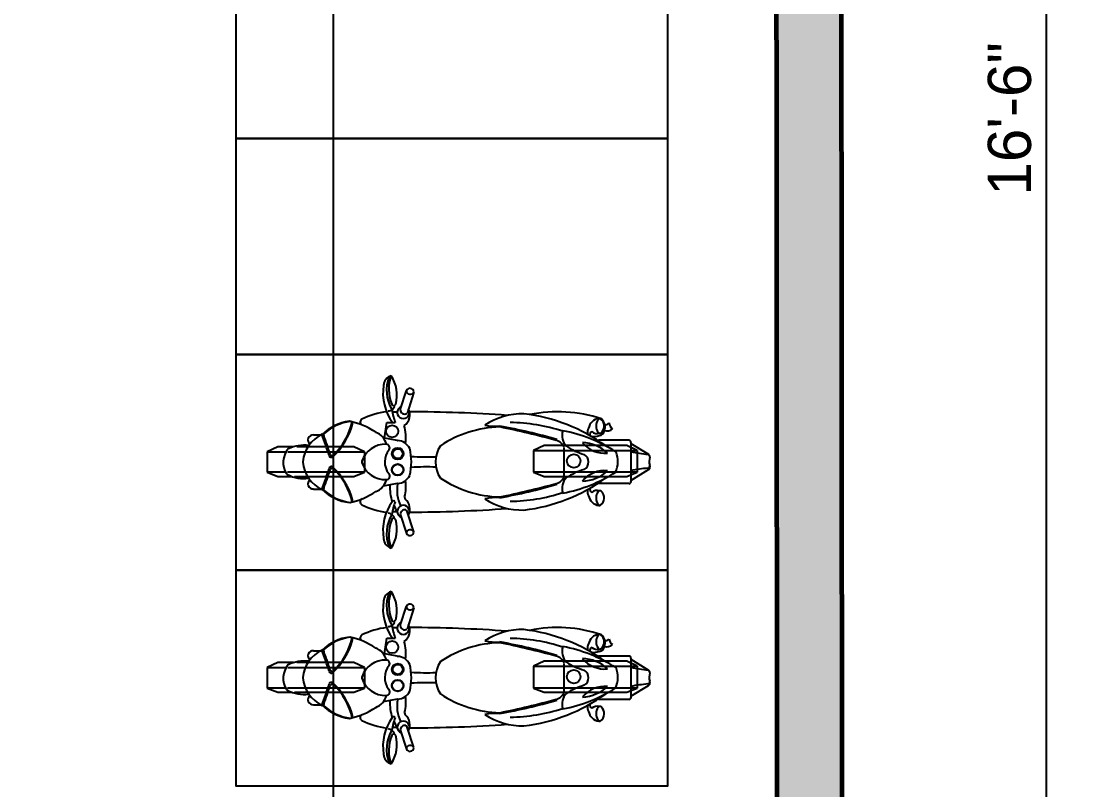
# Model space of a CAD drawing. Header units: feet. Extents: x 109753 to 150441, y 47761 to 75080.
# Drawn here: x 125966.9 to 126113.9, y 50711.4 to 50818.3 of the extents above; entities that cross this region are included whole.
import ezdxf

# ---------------------------------------------------------------- set-up
doc = ezdxf.new("R2010")
doc.units = ezdxf.units.FT
doc.header["$LTSCALE"] = 50
doc.header["$MEASUREMENT"] = 0
doc.header["$PDMODE"] = 3
doc.header["$PDSIZE"] = -10
doc.linetypes.add('ACAD_ISO04W100', pattern=[30, 24, -3, 0, -3])
doc.layers.add('DIMENSION', color=5, linetype='Continuous', lineweight=15)
doc.layers.add('WALL', color=1, linetype='Continuous', lineweight=60)
doc.layers.add('HACTH', color=251, linetype='Continuous')
doc.styles.add('TIMES', font='arial.ttf')
doc.dimstyles.new("1-8'", dxfattribs={"dimtxt": 6, "dimasz": 3, "dimexe": 2, "dimexo": 1, "dimgap": 2, "dimtad": 1, "dimdec": 0, "dimzin": 3, "dimdsep": 46, "dimlunit": 4, "dimtxsty": 'TIMES', "dimblk": 'ARCHTICK', "dimcen": 8, "dimdle": 2, "dimclrt": 7, "dimadec": 0, "dimazin": 0, "dimtfac": 1, "dimtdec": 0, "dimtix": 1, "dimtmove": 0, "dimatfit": 3, "dimfxl": 2, "dimfxlon": 1, "dimarcsym": 0})

# ---------------------------------------------------------------- blocks, each defined once
blk = doc.blocks.new('_ArchTick')
at = {"color": 0, "linetype": 'ByBlock', "const_width": 0.15}
blk.add_lwpolyline([(-0.5, -0.5), (0.5, 0.5)], dxfattribs=at)
blk = doc.blocks.new('*D878')
at = {"layer": 'Defpoints', "color": 0, "transparency": 16777216}
for p in [(126019.33, 50912.79), (126019.33, 50696.67), (126127.33, 50696.67)]:
    blk.add_point(p, dxfattribs=at)
at = {"layer": 'DIMENSION', "color": 0, "lineweight": -2, "transparency": 16777216}
for p, q in [((126127.33, 50914.79), (126127.33, 50694.67)), ((126125.33, 50912.79), (126129.33, 50912.79)), ((126125.33, 50696.67), (126129.33, 50696.67))]:
    blk.add_line(p, q, dxfattribs=at)
at = {"layer": 'DIMENSION', "color": 0, "lineweight": -2, "transparency": 16777216, "xscale": 3, "yscale": 3, "zscale": 3}
for p, rotation in [((126127.33, 50912.79), 90), ((126127.33, 50696.67), 270)]:
    blk.add_blockref('_ArchTick', p, dxfattribs=dict(at, rotation=rotation))
at = {"layer": 'DIMENSION', "color": 7, "transparency": 16777216, "insert": (126122.26, 50804.73), "char_height": 6, "attachment_point": 5, "rotation": 90, "style": 'TIMES'}
blk.add_mtext('18\'-0"', dxfattribs=at)
blk = doc.blocks.new('*D888')
at = {"layer": 'Defpoints', "color": 0, "transparency": 16777216}
for p in [(126079.33, 51462.02), (126078.7, 50471.74), (126145.33, 50471.74)]:
    blk.add_point(p, dxfattribs=at)
at = {"layer": 'DIMENSION', "color": 0, "lineweight": -2, "transparency": 16777216}
for p, q in [((126145.33, 51464.02), (126145.33, 50469.74)), ((126143.33, 51462.02), (126147.33, 51462.02)), ((126143.33, 50471.74), (126147.33, 50471.74))]:
    blk.add_line(p, q, dxfattribs=at)
at = {"layer": 'DIMENSION', "color": 0, "lineweight": -2, "transparency": 16777216, "xscale": 3, "yscale": 3, "zscale": 3}
for p, rotation in [((126145.33, 51462.02), 90), ((126145.33, 50471.74), 270)]:
    blk.add_blockref('_ArchTick', p, dxfattribs=dict(at, rotation=rotation))
at = {"layer": 'DIMENSION', "color": 7, "transparency": 16777216, "insert": (126140.26, 50966.88), "char_height": 6, "attachment_point": 5, "rotation": 90, "style": 'TIMES'}
blk.add_mtext('82\'-6"', dxfattribs=at)
blk = doc.blocks.new('*D918')
at = {"layer": 'Defpoints', "color": 0, "transparency": 16777216}
for p in [(126019.33, 50903.79), (126019.33, 50705.67), (126109.33, 50705.67)]:
    blk.add_point(p, dxfattribs=at)
at = {"layer": 'DIMENSION', "color": 0, "lineweight": -2, "transparency": 16777216}
for p, q in [((126109.33, 50905.79), (126109.33, 50703.67)), ((126107.33, 50903.79), (126111.33, 50903.79)), ((126107.33, 50705.67), (126111.33, 50705.67))]:
    blk.add_line(p, q, dxfattribs=at)
at = {"layer": 'DIMENSION', "color": 0, "lineweight": -2, "transparency": 16777216, "xscale": 3, "yscale": 3, "zscale": 3}
for p, rotation in [((126109.33, 50903.79), 90), ((126109.33, 50705.67), 270)]:
    blk.add_blockref('_ArchTick', p, dxfattribs=dict(at, rotation=rotation))
at = {"layer": 'DIMENSION', "color": 7, "transparency": 16777216, "insert": (126104.26, 50804.73), "char_height": 6, "attachment_point": 5, "rotation": 90, "style": 'TIMES'}
blk.add_mtext('16\'-6"', dxfattribs=at)
blk = doc.blocks.new('A$C3fdc10ae')
at = {"color": 0, "transparency": 33554623}
for p, q in [((-0.43, 6.36), (0.34, 8.73)), ((1.23, 8.53), (0.4, 5.92)), ((-0.79, 6.09), (-1.39, 6.09)), ((-2.34, 2.93), (-2.08, 4.82)), ((-2.08, 4.82), (-1.03, 4.82)), ((-11.01, 3.3), (-10.09, 3.3)), ((-0.79, 2.62), (-2.51, 2.96)), ((27.47, 2.65), (23.75, 2.65)), ((-15.37, 1.84), (-16.66, 1.23)), ((-13.47, 1.84), (-15.37, 1.84)), ((-6.09, 1.84), (-13.04, 1.84)), ((-4.8, 1.23), (-6.09, 1.84)), ((17.12, 2.02), (15.83, 1.41)), ((15.83, 1.41), (28.5, 1.41)), ((15.83, 1.41), (15.83, -0.32)), ((27.21, 2.02), (17.12, 2.02)), ((19.56, -1.79), (19.57, 1.7)), ((28.5, 1.41), (27.21, 2.02)), ((27.73, 2.39), (27.71, -2.49)), ((27.73, 2.25), (29.88, 0.93)), ((28.5, 1.41), (28.5, -1.26)), ((-16.66, 1.23), (-14.35, 1.23)), ((-16.66, 1.23), (-16.66, -0.32)), ((-14.15, 1.23), (-4.8, 1.23)), ((-4.8, 1.23), (-4.8, -1.26)), ((-16.66, -0.32), (-16.66, -1.26)), ((-16.66, -1.26), (-15.37, -1.78)), ((-14.41, -1.26), (-16.66, -1.26)), ((-4.8, -1.26), (-14.18, -1.26)), ((-6.09, -1.78), (-4.8, -1.26)), ((15.83, -0.32), (15.83, -1.26)), ((15.83, -1.26), (17.12, -1.78)), ((28.5, -1.26), (15.83, -1.26)), ((27.21, -1.78), (28.5, -1.26)), ((27.73, -2.26), (29.88, -0.93)), ((-15.37, -1.78), (-13.63, -1.78)), ((-13.35, -1.78), (-6.09, -1.78)), ((17.12, -1.78), (27.21, -1.78)), ((-11.01, -3.31), (-10.09, -3.31)), ((-0.79, -2.62), (-2.51, -2.96)), ((27.47, -2.65), (23.75, -2.65)), ((-0.84, -6.09), (-1.35, -6.09)), ((-0.43, -6.36), (0.33, -8.73)), ((1.22, -8.54), (0.43, -6.04))]:
    blk.add_line(p, q, dxfattribs=at)
for centre, radius in [((-1.41, 3.74), 0.747), ((-0.73, 1.01), 0.716), ((-0.73, 1.01), 0.599), ((20.75, 0.12), 0.825), ((-0.74, -0.96), 0.716), ((-0.74, -0.96), 0.675)]:
    blk.add_circle(centre, radius, dxfattribs=at)
for centre, radius, start, end in [((-1.13, 9.24), 1.34, 107.8335, 175.6324), ((2.45, 8.77), 4.55, 158.8651, 211.3589), ((3.27, 8.91), 5.09, 160.9801, 201.4553), ((-5.08, 8.17), 4.25, 345.0707, 33.577), ((3.56, 8.41), 6.1, 171.249, 216.047), ((0.75, 8.53), 0.468, 3.4263, 155.4523), ((0.79, 8.73), 0.463, 180.3627, 338.5159), ((-1.83, 6.97), 0.715, 262.7263, 354.5091), ((-1.23, 7.14), 0.258, 201.4553, 345.0707), ((-0.05, 6.04), 0.741, 111.1989, 34.221), ((-0.87, 5.76), 1.62, 305.3616, 27.4554), ((-4.88, 4.86), 0.439, 121.7968, 225.6597), ((-0.78, -3.73), 9.95, 97.6118, 115.8072), ((5.7, 7.4), 7.21, 187.9774, 200.987), ((0.12, 6.41), 0.559, 183.9533, 299.7039), ((0.21, -167.99), 174.12, 85.9032, 89.832), ((14.46, -2.37), 8.25, 88.4912, 123.5263), ((12.19, -15.15), 21.17, 53.9224, 83.2556), ((18.77, -10.66), 16.79, 71.3807, 101.6721), ((24.06, 3.81), 1.53, 99.471, 168.2711), ((23.9, 5.03), 0.258, 53.1193, 149.7731), ((23.85, 5.06), 0.258, 57.1244, 99.471), ((23.41, 4.38), 1.07, 309.9836, 57.1244), ((23.35, 4.32), 1.22, 336.5511, 49.8905), ((-5.92, -0.76), 5.77, 97.1186, 134.326), ((-5.83, -0.79), 5.77, 96.9885, 132.1034), ((-14.27, 6.74), 8.29, 312.5518, 345.211), ((-14.36, 6.77), 8.29, 314.4854, 346.5575), ((-8.4, -3.71), 8.86, 55.7911, 78.5291), ((-6.5, 4.68), 0.258, 345.211, 96.9885), ((-5.26, 2.95), 5.53, 352.91, 15.5805), ((12.11, -9.54), 13.82, 91.5863, 123.5656), ((11.24, 10.05), 5.7, 256.3855, 274.7303), ((0.33, -59.81), 65.18, 73.6347, 79.9361), ((-12.98, -114.9), 121.71, 74.9564, 78.2885), ((12.72, -16.7), 21.51, 71.8914, 89.3263), ((23.83, 3.53), 1.41, 154.1888, 186.0796), ((24.94, 4.42), 1.46, 149.7731, 213.3298), ((24.81, 4.79), 1.01, 250.1626, 312.6324), ((24.69, 4.94), 0.4, 243.2149, 333.2149), ((26.11, 4.92), 1.07, 188.5868, 234.984), ((-8.19, -0.35), 4.13, 115.4282, 174.7569), ((-11.05, 2.66), 0.64, 86.6493, 230.6142), ((-58.28, -15.06), 51.67, 17.8076, 20.8767), ((-9.53, 3.3), 0.258, 132.1034, 200.7141), ((-58.1, -15.06), 51.67, 18.0585, 20.7141), ((-4.13, 1.66), 2.08, 13.7539, 70.0431), ((-0.74, 2.87), 0.258, 258.8259, 268.1063), ((-0.8, 0.93), 1.68, 24.5908, 88.1063), ((18.2, 1.21), 1.49, 20.9413, 74.0714), ((21.15, 3.21), 1.83, 161.3065, 225.0385), ((15.94, -14.48), 18.61, 57.6407, 79.2365), ((23.22, 3.29), 0.497, 121.5068, 188.4594), ((22.97, 6.05), 2.96, 268.435, 287.2716), ((23.6, 4.44), 0.974, 228.7623, 287.0482), ((23.93, 3.76), 0.258, 213.3298, 309.9836), ((23.76, 3.98), 0.766, 276.882, 350.1804), ((27.47, 2.39), 0.258, 359.78, 90), ((-12.23, -0.06), 2.49, 138.1825, 213.8089), ((-12.17, -2.25), 4.29, 82.37, 116.5546), ((-2.27, -0.81), 2.97, 87.4836, 162.6714), ((0, 0), 2.32, 140.1157, 218.081), ((-2.14, 1.73), 0.432, 326.8206, 89.341), ((-5.79, 0), 6.72, 345.9193, 14.0669), ((7.48, 0), 3.6, 146.6869, 213.5011), ((24.33, 8.75), 8.17, 236.8388, 253.4741), ((24.52, 4.52), 3.46, 218.7688, 275.8684), ((21.55, -2.57), 4.94, 47.7607, 86.8764), ((-12.04, 0), 0.258, 174.7569, 185.2431), ((-8.84, 0.82), 0.258, 197.8076, 312.5518), ((-8.73, 1.03), 0.258, 198.0585, 314.4854), ((-4.86, 0), 0.258, 162.6714, 197.3286), ((2.76, 25.79), 25.18, 265.7656, 272.6747), ((21.5, -0.01), 1.06, 299.8517, 61.5602), ((22.96, 0.05), 3.18, 335.6159, 21.8623), ((34.53, 38.51), 37.88, 259.643, 262.8628), ((29.79, 0.66), 0.258, 342.0292, 82.8628), ((31.7, 0.05), 1.74, 162.0292, 195.4995), ((-8.19, 0.35), 4.13, 185.2431, 244.5718), ((-58.28, 15.06), 51.67, 339.1233, 342.1924), ((-58.1, 15.06), 51.67, 339.2859, 341.9415), ((-8.84, -0.82), 0.258, 47.4482, 162.1924), ((-8.73, -1.04), 0.258, 45.5146, 161.9415), ((-14.27, -6.74), 8.29, 14.789, 47.4482), ((-14.36, -6.77), 8.29, 12.9439, 45.5146), ((-2.27, 0.81), 2.97, 197.3286, 272.5164), ((2.76, -25.79), 25.18, 87.3269, 94.2348), ((15.94, 14.48), 18.61, 280.7635, 302.3593), ((24.33, -8.76), 8.17, 106.5259, 123.1612), ((24.52, -4.52), 3.46, 84.1316, 141.2312), ((21.55, 2.57), 4.94, 273.1236, 312.2393), ((34.24, -38.37), 37.88, 96.7282, 99.917), ((29.77, -0.49), 0.258, 276.7282, 15.4995), ((29.75, -0.66), 0.302, 296.4179, 14.1127), ((31.7, -0.05), 1.74, 196.1487, 197.9708), ((-14.08, -1.3), 0.258, 213.8089, 241.7204), ((-12.17, 2.25), 4.29, 241.7204, 277.63), ((-11.05, -2.66), 0.64, 129.3858, 273.3507), ((-4.13, -1.67), 2.08, 289.9569, 346.2461), ((-2.14, -1.73), 0.432, 270.659, 41.2633), ((-1.62, -1.27), 0.258, 218.081, 221.2633), ((-0.8, -0.94), 1.68, 271.8937, 335.4092), ((-5.26, -2.95), 5.53, 346.2044, 7.09), ((12.11, 9.54), 13.82, 236.4344, 268.4137), ((12.19, 15.15), 21.17, 276.7444, 306.0776), ((18.2, -1.21), 1.49, 285.9286, 339.0587), ((21.15, -3.21), 1.83, 134.9615, 198.6935), ((27.47, -2.4), 0.258, 270, 0.22), ((-5.92, 0.76), 5.77, 225.674, 262.8814), ((-9.53, -3.31), 0.258, 159.2859, 227.8966), ((-5.83, 0.79), 5.77, 227.8966, 263.0115), ((-8.4, 3.71), 8.86, 281.4709, 304.2089), ((5.43, -2.86), 7.14, 179.6103, 196.4293), ((3.47, -3.47), 4.29, 168.536, 206.1876), ((-0.74, -2.88), 0.258, 91.8937, 101.1741), ((0.33, 59.81), 65.18, 280.0639, 286.3653), ((-12.98, 114.9), 121.71, 281.7115, 285.0436), ((12.72, 16.7), 21.51, 270.6737, 288.1086), ((23.83, -3.53), 1.41, 173.9204, 205.8112), ((23.22, -3.29), 0.497, 171.5406, 238.4932), ((23.6, -4.45), 0.974, 72.9518, 131.2377), ((24.94, -4.43), 1.46, 146.6702, 210.2269), ((23.93, -3.77), 0.258, 50.0164, 146.6702), ((23.41, -4.39), 1.07, 302.8756, 50.0164), ((-6.5, -4.69), 0.258, 263.0115, 14.789), ((-4.88, -4.86), 0.439, 122.1668, 238.2032), ((3.56, -8.41), 6.1, 144.5482, 188.751), ((5.7, -7.41), 7.21, 159.4494, 172.0226), ((-1.23, -4.96), 0.199, 25.8851, 151.8234), ((0.36, -4.33), 0.258, 166.2044, 230.5283), ((-0.88, -5.76), 1.63, 332.849, 48.8486), ((11.24, -10.05), 5.7, 85.2697, 103.6145), ((14.46, 2.37), 8.25, 236.4737, 271.5088), ((24.06, -3.81), 1.53, 191.7289, 260.529), ((23.9, -5.03), 0.258, 210.2269, 306.8807), ((-0.78, 3.72), 9.95, 244.1928, 262.3882), ((2.45, -8.77), 4.55, 148.6411, 201.1349), ((-1.94, -7.11), 0.847, 13.8012, 88.4843), ((5.47, -2.71), 7.16, 201.2933, 209.2826), ((-0.04, -6.04), 0.743, 325.93, 248.3295), ((0.12, -6.4), 0.557, 77.788, 175.493), ((0.18, -6.11), 0.258, 16.6095, 77.8213), ((0.21, 167.99), 174.12, 270.168, 274.0968), ((23.85, -5.07), 0.258, 260.529, 302.8756), ((3.27, -8.91), 5.09, 158.5447, 199.0199), ((-5.08, -8.17), 4.25, 326.423, 14.9293), ((-1.23, -7.14), 0.258, 14.9293, 158.5447), ((0.79, -8.73), 0.463, 21.4841, 179.6373), ((0.75, -8.53), 0.468, 204.5477, 356.5737), ((-1.13, -9.24), 1.34, 184.3676, 252.1665)]:
    blk.add_arc(centre, radius, start, end, dxfattribs=at)

msp = doc.modelspace()

# ---------------------------------------------------------------- hatches: boundary and pattern name
at = {"layer": 'HACTH', "true_color": 0x000000, "transparency": 33554623}
h = msp.add_hatch(dxfattribs=at)
h.set_pattern_fill('AR-CONC', color=18)
h.set_pattern_definition([(50, (0, 0), (7.17260183, -0.62752135), [0.75, -8.25]), (355, (0, 0), (-1.38751334, 7.52192134), [0.6, -6.6]), (100.4514445, (0.598, -0.052), (5.78508847, 6.8943999), [0.63740192, -7.01142112]), (46.1842, (0, 2), (10.6724133, -1.6551928), [1.125, -12.375]), (96.6356355, (0.889, 1.862), (9.34661946, 9.741186), [0.9561034, -10.5171376]), (351.184164, (0, 2), (9.34661945, 9.741186), [0.9, -9.9]), (21, (1, 1.5), (5.96907052, -4.0261889), [0.75, -8.25]), (326, (1, 1.5), (2.4331533, 7.25150045), [0.6, -6.6]), (71.451445, (1.4974, 1.1645), (8.40222377, 3.22531153), [0.6374019, -7.01142112]), (37.5, (0, 0), (0.121598553, 3.32893854), [0, -6.52, 0, -6.7, 0, -6.625]), (7.5, (0, 0), (2.63069537, 3.94411712), [0, -3.82, 0, -6.37, 0, -2.525]), (327.5, (-2.23, 0), (5.33822436, -0.225548717), [0, -2.5, 0, -7.8, 0, -10.35]), (317.5, (-3.23, 0), (5.8318617, 1.00104982), [0, -3.25, 0, -5.18, 0, -7.35])])
h.paths.add_polyline_path([(125266.33, 50696.67), (125043.98, 50696.67), (125062.62, 50813.31), (125160.47, 51341.47), (125190.88, 51477.53), (126070.4, 51453.27), (126071.53, 51323.64), (126072.01, 50646.41), (126069.38, 50575.32), (126069.67, 50480.71), (126019.33, 50480.55), (126019.33, 50471.55), (126078.7, 50471.74), (126078.38, 50575.17), (126081.01, 50646.25), (126080.53, 51323.68), (126079.33, 51462.02), (125183.71, 51486.73), (125151.65, 51343.27), (125053.75, 50814.84), (125033.43, 50687.67), (125266.33, 50687.67)])

# ---------------------------------------------------------------- linework, layer by layer
at = {"linetype": 'ACAD_ISO04W100', "ltscale": 3}
msp.add_line((126010.33, 50387.72), (126010.33, 51137.91), dxfattribs=at)
at = {"transparency": 33554559}
for points in [[(125996.76, 50832), (125996.76, 50802), (126056.76, 50802), (126056.76, 50832)], [(125996.76, 50802), (125996.76, 50772), (126056.76, 50772), (126056.76, 50802)], [(125996.76, 50772), (125996.76, 50742), (126056.76, 50742), (126056.76, 50772)], [(125996.76, 50742), (125996.76, 50712), (126056.76, 50712), (126056.76, 50742)]]:
    msp.add_lwpolyline(points, close=True, dxfattribs=at)
at = {"layer": 'Defpoints'}
msp.add_lwpolyline([(125004.06, 51492.66), (126109.33, 51492.66), (126109.33, 50441.72), (125004.06, 50441.72)], close=True, dxfattribs=at)
msp.add_lwpolyline([(125278.33, 50471.55), (126078.7, 50471.74), (126079.7, 50610.71), (126081.01, 50646.25), (126080.77, 50984.97), (126080.53, 51323.68), (126079.33, 51462.02), (126010.33, 51463.93), (125963.67, 51465.22), (125803.25, 51469.64), (125539.33, 51476.92), (125287.33, 51484.21), (125183.71, 51486.73), (125162.77, 51393.02), (125151.65, 51343.27), (125111.94, 51128.91), (125071.9, 50912.79), (125053.75, 50814.84), (125033.43, 50687.67), (125278.33, 50687.67), (125278.33, 50471.55)], dxfattribs=at)
at = {"layer": 'WALL'}
for points in [[(126019.33, 50471.55), (126078.7, 50471.74), (126078.38, 50575.17), (126081.01, 50646.25), (126080.53, 51323.68), (126079.33, 51462.02), (125183.71, 51486.73), (125151.65, 51343.27), (125053.75, 50814.84), (125033.43, 50687.67), (125278.33, 50687.67)], [(126019.3, 50480.55), (126069.67, 50480.71), (126069.38, 50575.32), (126072.01, 50646.41), (126071.53, 51323.64), (126070.4, 51453.27), (125190.88, 51477.53), (125160.47, 51341.47), (125062.62, 50813.31), (125043.98, 50696.67)]]:
    msp.add_lwpolyline(points, dxfattribs=at)

# ---------------------------------------------------------------- block references
at = {"xscale": 1.138255642331752, "yscale": 1.138255642331752, "zscale": 1.138255642331752}
for p in [(126020.08, 50757.04), (126020.08, 50727.04)]:
    msp.add_blockref('A$C3fdc10ae', p, dxfattribs=at)

# ---------------------------------------------------------------- dimensions: what is measured, and where the dimension line sits
at = {"layer": 'DIMENSION'}
for base, p1, p2, picture, middle in [((126145.33, 50471.74), (126079.33, 51462.02), (126078.7, 50471.74), '*D888', (126140.26, 50966.88)), ((126127.33, 50696.67), (126019.33, 50912.79), (126019.33, 50696.67), '*D878', (126122.26, 50804.73)), ((126109.33, 50705.67), (126019.33, 50903.79), (126019.33, 50705.67), '*D918', (126104.26, 50804.73))]:
    dim = msp.add_linear_dim(base=base, p1=p1, p2=p2, angle=90, dimstyle="1-8'", dxfattribs=at)
    dim.commit()
    dim.dimension.update_dxf_attribs({"geometry": picture, "text_midpoint": middle})

doc.saveas('drawing.dxf')
